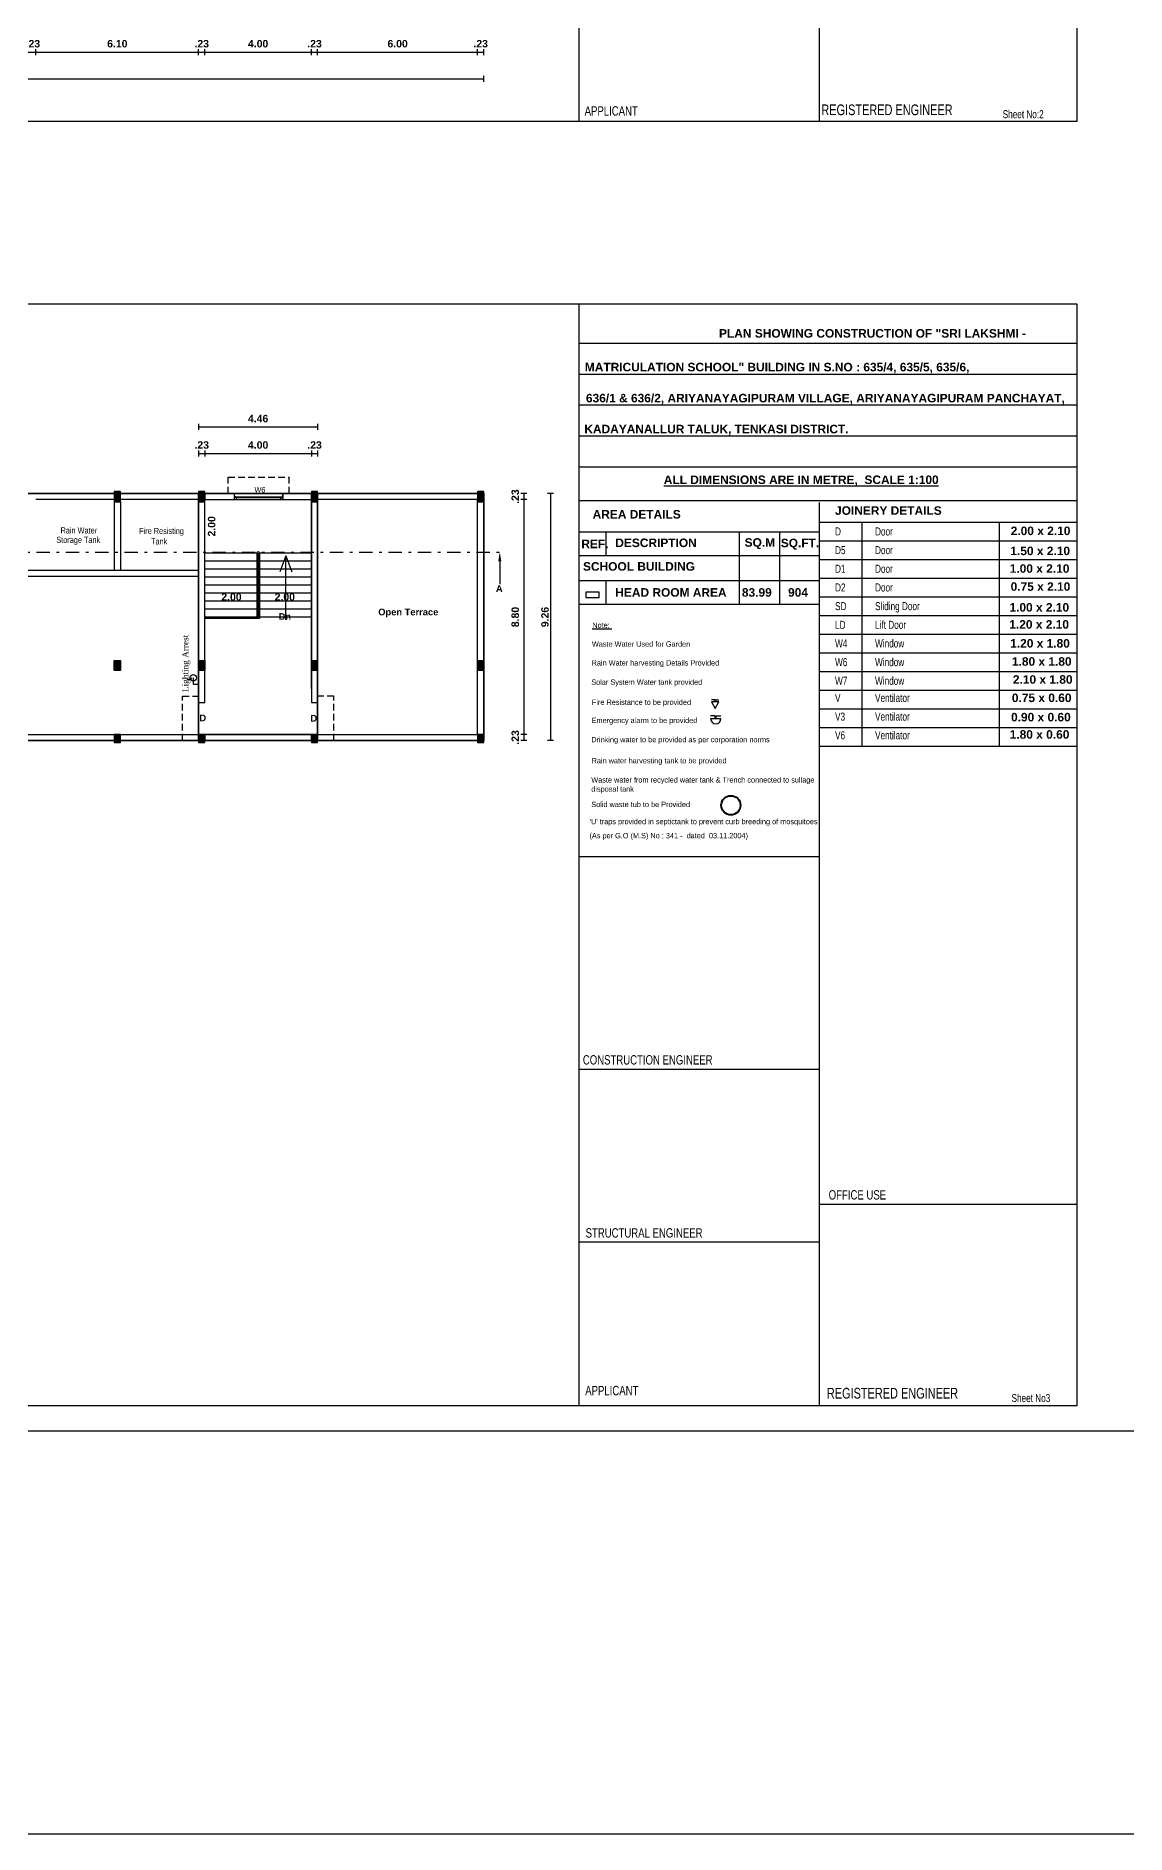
# Model space of a CAD drawing. Header units: metres. Extents: x 0 to 602, y 0 to 196.
# Drawn here: x 348.5 to 389.4, y 0 to 67.4 of the extents above; entities that cross this region are included whole.
import ezdxf
from ezdxf.enums import TextEntityAlignment as Align

# ---------------------------------------------------------------- set-up
doc = ezdxf.new("R2010")
doc.units = ezdxf.units.M
doc.header["$MEASUREMENT"] = 0
doc.linetypes.add('DASHDOT2', pattern=[0.5, 0.25, -0.125, 0, -0.125])
doc.linetypes.add('HIDDEN', pattern=[0.375, 0.25, -0.125])
doc.layers.add('BLK_1_FLR_2_ROOF_AREA', color=7, linetype='Continuous', lineweight=30)
doc.layers.add('BLK_1_STAIR_HEADROOM', color=7, linetype='Continuous', lineweight=35)
doc.styles.add('.3', font='GILC____.TTF', dxfattribs={"height": 0.3})
doc.styles.add('.35', font='GILC____.TTF', dxfattribs={"height": 0.35})
doc.styles.add('Ar Bold', font='arialbd.ttf')
doc.styles.add('ROMANTIC', font='romantic.ttf')
doc.styles.get("Standard").update_dxf_attribs({"font": 'swissc.ttf', "height": 0.23})
doc.styles.add('style BOLD', font='arialbd.ttf')
doc.dimstyles.new('~dimensions', dxfattribs={"dimtxt": 0.28, "dimasz": 0.17, "dimexe": 0.05, "dimexo": 0.0625, "dimgap": 0.06, "dimtad": 1, "dimzin": 4, "dimdsep": 46, "dimtxsty": 'Ar Bold', "dimcen": 0.09, "dimse1": 1, "dimse2": 1, "dimsd1": 1, "dimsd2": 1, "dimclrt": 4, "dimadec": 0, "dimazin": 0, "dimtfac": 1, "dimtix": 1, "dimtofl": 0, "dimtmove": 2, "dimatfit": 3, "dimfxl": 0, "dimtolj": 1, "dimtzin": 0, "dimarcsym": 0})

# ---------------------------------------------------------------- blocks, each defined once
blk = doc.blocks.new('*D986')
at = {"layer": 'Defpoints', "color": 0, "linetype": 'Continuous', "lineweight": 30}
for p in [(348.282, 66.921), (348.512, 66.921), (348.512, 66.921)]:
    blk.add_point(p, dxfattribs=at)
at = {"color": 4, "linetype": 'Continuous', "insert": (348.397, 67.124), "char_height": 0.28, "attachment_point": 5, "style": 'Ar Bold'}
blk.add_mtext('\\A1;.23', dxfattribs=at)
blk = doc.blocks.new('*D987')
at = {"layer": 'Defpoints', "color": 0, "linetype": 'Continuous', "lineweight": 30}
for p in [(348.512, 66.921), (354.612, 66.921), (354.612, 66.921)]:
    blk.add_point(p, dxfattribs=at)
at = {"color": 4, "linetype": 'Continuous', "insert": (351.562, 67.124), "char_height": 0.28, "attachment_point": 5, "style": 'Ar Bold'}
blk.add_mtext('\\A1;6.10', dxfattribs=at)
blk = doc.blocks.new('*D988')
at = {"layer": 'Defpoints', "color": 0, "linetype": 'Continuous', "lineweight": 30}
for p in [(354.612, 66.921), (354.842, 66.921), (354.842, 66.921)]:
    blk.add_point(p, dxfattribs=at)
at = {"color": 4, "linetype": 'Continuous', "insert": (354.727, 67.124), "char_height": 0.28, "attachment_point": 5, "style": 'Ar Bold'}
blk.add_mtext('\\A1;.23', dxfattribs=at)
blk = doc.blocks.new('*D989')
at = {"layer": 'Defpoints', "color": 0, "linetype": 'Continuous', "lineweight": 30}
for p in [(354.842, 66.921), (358.842, 66.921), (358.842, 66.921)]:
    blk.add_point(p, dxfattribs=at)
at = {"color": 4, "linetype": 'Continuous', "insert": (356.842, 67.124), "char_height": 0.28, "attachment_point": 5, "style": 'Ar Bold'}
blk.add_mtext('\\A1;4.00', dxfattribs=at)
blk = doc.blocks.new('*D990')
at = {"layer": 'Defpoints', "color": 0, "linetype": 'Continuous', "lineweight": 30}
for p in [(358.842, 66.921), (359.072, 66.921), (359.072, 66.921)]:
    blk.add_point(p, dxfattribs=at)
at = {"color": 4, "linetype": 'Continuous', "insert": (358.957, 67.124), "char_height": 0.28, "attachment_point": 5, "style": 'Ar Bold'}
blk.add_mtext('\\A1;.23', dxfattribs=at)
blk = doc.blocks.new('*D997')
at = {"layer": 'Defpoints', "color": 0, "linetype": 'Continuous', "lineweight": 30}
for p in [(359.072, 66.921), (365.072, 66.921), (365.072, 66.921)]:
    blk.add_point(p, dxfattribs=at)
at = {"color": 4, "linetype": 'Continuous', "insert": (362.072, 67.124), "char_height": 0.28, "attachment_point": 5, "style": 'Ar Bold'}
blk.add_mtext('\\A1;6.00', dxfattribs=at)
blk = doc.blocks.new('*D998')
at = {"layer": 'Defpoints', "color": 0, "linetype": 'Continuous', "lineweight": 30}
for p in [(365.072, 66.921), (365.302, 66.921), (365.302, 66.921)]:
    blk.add_point(p, dxfattribs=at)
at = {"color": 4, "linetype": 'Continuous', "insert": (365.187, 67.124), "char_height": 0.28, "attachment_point": 5, "style": 'Ar Bold'}
blk.add_mtext('\\A1;.23', dxfattribs=at)
blk = doc.blocks.new('*D1002')
at = {"layer": 'Defpoints', "color": 0, "linetype": 'Continuous', "lineweight": 30}
for p in [(320.252, 65.921), (365.302, 65.921), (365.302, 65.921)]:
    blk.add_point(p, dxfattribs=at)
at = {"color": 4, "linetype": 'Continuous', "insert": (342.777, 66.124), "char_height": 0.28, "attachment_point": 5, "style": 'Ar Bold'}
blk.add_mtext('\\A1;45.05', dxfattribs=at)
blk = doc.blocks.new('ryhh')
at = {"color": 6}
for p, q in [((4074.28, -744.1), (4073.59, -744.1)), ((4074.26, -741.69), (4073.72, -741.69)), ((4074.26, -742), (4074.26, -741.69)), ((4074.28, -744.5), (4074.28, -744.1)), ((4074.31, -742), (4074.31, -741.69)), ((4074.31, -741.69), (4074.85, -741.69)), ((4074.45, -744.5), (4074.45, -744.1)), ((4074.45, -744.1), (4075.14, -744.1)), ((4073.59, -744.5), (4075.14, -744.5))]:
    blk.add_line(p, q, dxfattribs=at)
blk.add_lwpolyline([(4074.29, -742.98), (4074.85, -742), (4073.72, -742)], close=True, dxfattribs=at)
at = {"color": 6, "lineweight": 40}
blk.add_circle((4076.64, -757.49), 1.44, dxfattribs=at)
at = {"color": 6}
blk.add_arc((4074.37, -744.5), 0.775, 180, 0, dxfattribs=at)
for s, p in [('%%uNote: ', (4055.85, -730.88)), ('Waste Water Used for Garden', (4055.79, -733.71)), ('Rain Water harvesting Details Provided', (4055.75, -736.53)), ('Solar System Water tank provided', (4055.7, -739.42)), ('Fire Resistance to be provided', (4055.79, -742.43)), ('Emergency alarm to be provided', (4055.75, -745.16)), ('Drinking water to be provided as per corporation norms', (4055.7, -748.04)), ('Rain water harvesting tank to be provided', (4055.75, -751.2)), ('Waste water from recycled water tank & Trench connected to sullage ', (4055.7, -754.08)), ('disposal tank', (4055.7, -755.46)), ('Solid waste tub to be Provided', (4055.7, -757.76)), ("'U' traps provided in septictank to prevent curb breeding of mosquitoes", (4055.45, -760.33)), ('(As per G.O (M.S) No : 341 -  dated  03.11.2004)', (4055.43, -762.44))]:
    blk.add_text(s, height=0.8).set_placement(p)
blk = doc.blocks.new('*D1132')
at = {"layer": 'Defpoints', "color": 0, "linetype": 'Continuous', "lineweight": 30}
for p in [(354.612, 51.875), (354.842, 51.875), (354.842, 51.875)]:
    blk.add_point(p, dxfattribs=at)
at = {"color": 4, "linetype": 'Continuous', "insert": (354.727, 52.078), "char_height": 0.28, "attachment_point": 5, "style": 'Ar Bold'}
blk.add_mtext('\\A1;.23', dxfattribs=at)
blk = doc.blocks.new('*D1133')
at = {"layer": 'Defpoints', "color": 0, "linetype": 'Continuous', "lineweight": 30}
for p in [(354.842, 51.875), (358.842, 51.875), (358.842, 51.875)]:
    blk.add_point(p, dxfattribs=at)
at = {"color": 4, "linetype": 'Continuous', "insert": (356.842, 52.078), "char_height": 0.28, "attachment_point": 5, "style": 'Ar Bold'}
blk.add_mtext('\\A1;4.00', dxfattribs=at)
blk = doc.blocks.new('*D1134')
at = {"layer": 'Defpoints', "color": 0, "linetype": 'Continuous', "lineweight": 30}
for p in [(358.842, 51.875), (359.072, 51.875), (359.072, 51.875)]:
    blk.add_point(p, dxfattribs=at)
at = {"color": 4, "linetype": 'Continuous', "insert": (358.957, 52.078), "char_height": 0.28, "attachment_point": 5, "style": 'Ar Bold'}
blk.add_mtext('\\A1;.23', dxfattribs=at)
blk = doc.blocks.new('*D1135')
at = {"layer": 'Defpoints', "color": 0, "linetype": 'Continuous', "lineweight": 30}
for p in [(354.612, 52.866), (354.612, 52.76), (359.072, 52.76)]:
    blk.add_point(p, dxfattribs=at)
at = {"color": 4, "linetype": 'Continuous', "insert": (356.842, 53.069), "char_height": 0.28, "attachment_point": 5, "style": 'Ar Bold'}
blk.add_mtext('\\A1;4.46', dxfattribs=at)
blk = doc.blocks.new('*D1136')
at = {"layer": 'Defpoints', "color": 0, "linetype": 'Continuous', "lineweight": 30}
for p in [(366.687, 41.23), (366.687, 41.23), (366.687, 41)]:
    blk.add_point(p, dxfattribs=at)
at = {"color": 4, "linetype": 'Continuous', "insert": (366.484, 41.115), "char_height": 0.28, "attachment_point": 5, "rotation": 90, "style": 'Ar Bold'}
blk.add_mtext('\\A1;.23', dxfattribs=at)
blk = doc.blocks.new('*D1137')
at = {"layer": 'Defpoints', "color": 0, "linetype": 'Continuous', "lineweight": 30}
for p in [(366.687, 50.03), (366.687, 50.03), (366.687, 41.23)]:
    blk.add_point(p, dxfattribs=at)
at = {"color": 4, "linetype": 'Continuous', "insert": (366.483, 45.63), "char_height": 0.28, "attachment_point": 5, "rotation": 90, "style": 'Ar Bold'}
blk.add_mtext('\\A1;8.80', dxfattribs=at)
blk = doc.blocks.new('*D1138')
at = {"layer": 'Defpoints', "color": 0, "linetype": 'Continuous', "lineweight": 30}
for p in [(366.687, 50.26), (366.687, 50.26), (366.687, 50.03)]:
    blk.add_point(p, dxfattribs=at)
at = {"color": 4, "linetype": 'Continuous', "insert": (366.484, 50.145), "char_height": 0.28, "attachment_point": 5, "rotation": 90, "style": 'Ar Bold'}
blk.add_mtext('\\A1;.23', dxfattribs=at)
blk = doc.blocks.new('*D1139')
at = {"layer": 'Defpoints', "color": 0, "linetype": 'Continuous', "lineweight": 30}
for p in [(367.802, 50.26), (367.802, 41), (367.802, 41)]:
    blk.add_point(p, dxfattribs=at)
at = {"color": 4, "linetype": 'Continuous', "insert": (367.598, 45.63), "char_height": 0.28, "attachment_point": 5, "rotation": 90, "style": 'Ar Bold'}
blk.add_mtext('\\A1;9.26', dxfattribs=at)
blk = doc.blocks.new('*D1149')
at = {"layer": 'Defpoints', "color": 0, "linetype": 'Continuous', "lineweight": 30}
for p in [(356.842, 46.44), (358.842, 46.44), (358.842, 46.178)]:
    blk.add_point(p, dxfattribs=at)
at = {"color": 4, "linetype": 'Continuous', "insert": (357.842, 46.381), "char_height": 0.28, "attachment_point": 5, "style": 'Ar Bold'}
blk.add_mtext('\\A1;2.00', dxfattribs=at)
blk = doc.blocks.new('*D1150')
at = {"layer": 'Defpoints', "color": 0, "linetype": 'Continuous', "lineweight": 30}
for p in [(354.842, 46.67), (356.842, 46.67), (356.842, 46.178)]:
    blk.add_point(p, dxfattribs=at)
at = {"color": 4, "linetype": 'Continuous', "insert": (355.842, 46.381), "char_height": 0.28, "attachment_point": 5, "style": 'Ar Bold'}
blk.add_mtext('\\A1;2.00', dxfattribs=at)
blk = doc.blocks.new('*D1151')
at = {"layer": 'Defpoints', "color": 0, "linetype": 'Continuous', "lineweight": 30}
for p in [(355.302, 50.03), (355.498, 50.03), (355.498, 48.03)]:
    blk.add_point(p, dxfattribs=at)
at = {"color": 4, "linetype": 'Continuous', "insert": (355.099, 49.03), "char_height": 0.28, "attachment_point": 5, "rotation": 90, "style": 'Ar Bold'}
blk.add_mtext('\\A1;2.00', dxfattribs=at)

msp = doc.modelspace()

# ---------------------------------------------------------------- hatches: boundary and pattern name
at = {"linetype": 'Continuous', "ltscale": 0.1}
h = msp.add_hatch(color=8, dxfattribs=at)
h.dxf.hatch_style = 1
h.paths.add_polyline_path([(351.447, 50.335), (351.447, 49.955), (351.677, 49.955), (351.677, 50.335)])
h = msp.add_hatch(color=8, dxfattribs=at)
h.dxf.hatch_style = 1
h.paths.add_polyline_path([(354.612, 50.335), (354.612, 49.955), (354.842, 49.955), (354.842, 50.335)])
h = msp.add_hatch(color=8, dxfattribs=at)
h.dxf.hatch_style = 1
h.paths.add_polyline_path([(358.842, 50.335), (358.842, 49.955), (359.072, 49.955), (359.072, 50.335)])
h = msp.add_hatch(color=8, dxfattribs=at)
h.dxf.hatch_style = 1
h.paths.add_polyline_path([(365.072, 50.335), (365.072, 49.955), (365.302, 49.955), (365.302, 50.335)])
h = msp.add_hatch(color=8, dxfattribs=at)
h.dxf.hatch_style = 1
h.paths.add_polyline_path([(351.447, 43.625), (351.447, 44.005), (351.677, 44.005), (351.677, 43.625)])
h = msp.add_hatch(color=8, dxfattribs=at)
h.dxf.hatch_style = 1
h.paths.add_polyline_path([(354.612, 43.625), (354.612, 44.005), (354.842, 44.005), (354.842, 43.625)])
h = msp.add_hatch(color=8, dxfattribs=at)
h.dxf.hatch_style = 1
h.paths.add_polyline_path([(358.842, 43.625), (358.842, 44.005), (359.072, 44.005), (359.072, 43.625)])
h = msp.add_hatch(color=8, dxfattribs=at)
h.dxf.hatch_style = 1
h.paths.add_polyline_path([(365.072, 43.625), (365.072, 44.005), (365.302, 44.005), (365.302, 43.625)])
h = msp.add_hatch(color=8, dxfattribs=at)
h.dxf.hatch_style = 1
h.paths.add_polyline_path([(351.447, 41.23), (351.447, 40.93), (351.677, 40.93), (351.677, 41.23)])
h = msp.add_hatch(color=8, dxfattribs=at)
h.dxf.hatch_style = 1
h.paths.add_polyline_path([(354.612, 41.23), (354.612, 40.93), (354.842, 40.93), (354.842, 41.23)])
h = msp.add_hatch(color=8, dxfattribs=at)
h.dxf.hatch_style = 1
h.paths.add_polyline_path([(358.842, 41.23), (358.842, 40.93), (359.072, 40.93), (359.072, 41.23)])
h = msp.add_hatch(color=8, dxfattribs=at)
h.dxf.hatch_style = 1
h.paths.add_polyline_path([(365.072, 41.23), (365.072, 40.93), (365.302, 40.93), (365.302, 41.23)])

# ---------------------------------------------------------------- linework, layer by layer
at = {"color": 5}
for p, q in [((368.884, 64.21), (368.884, 139.094)), ((377.884, 64.21), (377.884, 131.645)), ((368.884, 16.054), (368.884, 57.376)), ((368.884, 50.002), (387.534, 50.002)), ((377.884, 50.002), (386.884, 50.002)), ((377.884, 50.002), (386.884, 50.002)), ((377.884, 16.054), (377.884, 49.927)), ((368.884, 36.645), (377.884, 36.645)), ((368.884, 28.68), (377.884, 28.68)), ((377.884, 23.619), (387.534, 23.619)), ((368.884, 22.208), (377.884, 22.208))]:
    msp.add_line(p, q, dxfattribs=at)
at = {"linetype": 'Continuous'}
for p, q in [((306.612, 66.806), (365.302, 66.806)), ((348.512, 66.691), (348.512, 66.921)), ((354.612, 66.691), (354.612, 66.921)), ((354.842, 66.691), (354.842, 66.921)), ((358.842, 66.691), (358.842, 66.921)), ((359.072, 66.691), (359.072, 66.921)), ((365.072, 66.691), (365.072, 66.921)), ((365.302, 66.691), (365.302, 66.921)), ((306.612, 65.806), (365.302, 65.806)), ((365.302, 65.691), (365.302, 65.921)), ((354.612, 52.875), (354.612, 52.645)), ((354.612, 52.76), (359.072, 52.76)), ((359.072, 52.875), (359.072, 52.645)), ((354.612, 51.875), (354.612, 51.645)), ((354.612, 51.76), (359.072, 51.76)), ((354.842, 51.875), (354.842, 51.645)), ((358.842, 51.875), (358.842, 51.645)), ((359.072, 51.875), (359.072, 51.645)), ((366.917, 50.26), (366.687, 50.26)), ((366.917, 50.03), (366.687, 50.03)), ((366.802, 50.26), (366.802, 41)), ((367.917, 50.26), (367.687, 50.26)), ((367.802, 50.26), (367.802, 41)), ((354.612, 42.43), (354.612, 41.23)), ((359.072, 42.43), (359.072, 41.23)), ((366.917, 41.23), (366.687, 41.23)), ((366.917, 41), (366.687, 41)), ((367.917, 41), (367.687, 41))]:
    msp.add_line(p, q, dxfattribs=at)
at = {"color": 6}
for p, q in [((368.884, 55.9), (387.534, 55.9)), ((368.884, 54.74), (387.534, 54.74)), ((368.884, 53.581), (387.534, 53.581)), ((368.884, 52.421), (387.534, 52.421)), ((368.884, 51.261), (387.534, 51.261)), ((369.884, 48.827), (369.884, 47.934)), ((374.884, 48.827), (374.884, 46.109)), ((376.384, 48.827), (376.384, 46.109)), ((379.473, 49.188), (379.473, 40.788)), ((384.623, 49.188), (384.623, 40.788)), ((368.884, 47.934), (377.884, 47.934)), ((377.884, 48.488), (387.534, 48.488)), ((377.884, 48.488), (387.534, 48.488)), ((377.884, 47.788), (387.534, 47.788)), ((368.884, 47.004), (377.884, 47.004)), ((368.884, 47.004), (377.884, 47.004)), ((369.884, 47.004), (369.884, 46.109)), ((377.884, 47.088), (387.534, 47.088)), ((368.884, 46.109), (377.884, 46.109)), ((377.884, 46.388), (387.534, 46.388)), ((377.884, 45.688), (387.534, 45.688)), ((377.884, 44.988), (387.534, 44.988)), ((377.884, 44.288), (387.534, 44.288)), ((377.884, 43.588), (387.534, 43.588)), ((377.884, 42.888), (387.534, 42.888)), ((377.884, 42.188), (387.534, 42.188)), ((377.884, 41.488), (387.534, 41.488))]:
    msp.add_line(p, q, dxfattribs=at)
at = {"linetype": 'HIDDEN'}
for p, q in [((355.723, 50.26), (355.723, 50.87)), ((355.723, 50.87), (358.003, 50.87)), ((358.003, 50.26), (358.003, 50.87)), ((355.953, 50.26), (355.723, 50.26)), ((357.773, 50.26), (358.003, 50.26))]:
    msp.add_line(p, q, dxfattribs=at)
at = {"linetype": 'Continuous', "ltscale": 0.1}
for p, q in [((354.842, 50.26), (306.612, 50.26)), ((354.612, 50.03), (348.512, 50.03)), ((354.612, 42.43), (354.612, 50.03)), ((354.842, 42.43), (354.842, 50.26)), ((354.842, 42.43), (354.842, 50.26)), ((358.842, 42.94), (358.842, 50.03)), ((365.072, 50.26), (359.072, 50.26)), ((365.072, 50.03), (359.072, 50.03)), ((359.072, 42.94), (359.072, 50.03)), ((365.302, 41), (365.302, 50.26)), ((356.792, 48.03), (354.842, 48.03)), ((356.792, 48.03), (356.792, 45.93)), ((356.842, 48.03), (356.842, 45.93)), ((358.842, 48.03), (356.892, 48.03)), ((356.892, 48.03), (356.892, 45.58)), ((357.879, 47.925), (357.658, 47.325)), ((357.879, 45.525), (357.879, 47.925)), ((357.879, 47.925), (358.101, 47.325)), ((356.792, 47.73), (354.842, 47.73)), ((356.792, 47.43), (354.842, 47.43)), ((358.842, 47.73), (356.892, 47.73)), ((358.842, 47.43), (356.892, 47.43)), ((356.792, 47.13), (354.842, 47.13)), ((356.792, 46.83), (354.842, 46.83)), ((356.792, 46.53), (354.842, 46.53)), ((358.842, 47.13), (356.892, 47.13)), ((358.842, 46.83), (356.892, 46.83)), ((358.842, 46.53), (356.892, 46.53)), ((356.792, 46.23), (354.842, 46.23)), ((356.792, 45.93), (354.842, 45.93)), ((356.792, 45.93), (356.792, 45.63)), ((356.842, 45.93), (356.842, 45.63)), ((358.842, 46.23), (356.892, 46.23)), ((358.842, 45.93), (356.892, 45.93)), ((356.842, 45.63), (354.842, 45.63)), ((356.892, 45.58), (354.842, 45.58)), ((358.842, 45.63), (356.892, 45.63)), ((354.612, 43.625), (354.612, 43.7)), ((354.842, 43.625), (354.842, 43.7)), ((354.842, 43.625), (354.842, 43.7)), ((358.842, 43.625), (358.842, 43.7)), ((359.072, 43.625), (359.072, 43.7)), ((365.072, 43.625), (365.072, 43.7)), ((365.302, 43.625), (365.302, 43.7)), ((358.842, 42.43), (359.072, 42.43)), ((315.722, 41.23), (358.842, 41.23)), ((354.842, 41), (354.842, 41.23)), ((354.842, 41), (354.842, 41.23)), ((359.072, 41), (359.072, 41.23)), ((365.302, 41), (365.302, 41.23)), ((315.952, 41), (358.842, 41))]:
    msp.add_line(p, q, dxfattribs=at)
for p, q in [((351.447, 49.955), (351.447, 47.379)), ((351.677, 49.955), (351.677, 47.379)), ((355.953, 50.26), (357.773, 50.26)), ((355.953, 50.03), (355.953, 50.26)), ((356.003, 50.13), (355.953, 50.13)), ((355.953, 50.03), (357.773, 50.03)), ((356.003, 50.13), (357.723, 50.13)), ((356.003, 50.1), (356.003, 50.13)), ((356.033, 50.1), (356.003, 50.1)), ((357.693, 50.1), (356.033, 50.1)), ((356.033, 50.03), (356.033, 50.1)), ((357.693, 50.1), (357.723, 50.1)), ((357.693, 50.03), (357.693, 50.1)), ((357.723, 50.1), (357.723, 50.13)), ((357.723, 50.13), (357.773, 50.13)), ((357.773, 50.03), (357.773, 50.26)), ((354.612, 47.379), (342.182, 47.379)), ((354.612, 47.149), (342.182, 47.149)), ((369.634, 46.568), (369.134, 46.568)), ((369.134, 46.568), (369.134, 46.368)), ((369.634, 46.368), (369.634, 46.568)), ((369.134, 46.368), (369.634, 46.368)), ((354.41, 43.352), (354.41, 43.11)), ((354.41, 43.11), (354.612, 43.11))]:
    msp.add_line(p, q)
at = {"color": 3}
for p, q in [((368.884, 48.827), (377.884, 48.827)), ((377.884, 49.188), (387.534, 49.188))]:
    msp.add_line(p, q, dxfattribs=at)
at = {"color": 71, "linetype": 'DASHDOT2', "ltscale": 2}
msp.add_line((305.629, 48.064), (365.902, 48.064), dxfattribs=at)
at = {"color": 5, "linetype": 'Continuous', "ltscale": 0.1}
msp.add_line((377.884, 40.788), (387.534, 40.788), dxfattribs=at)
at = {"linetype": 'Continuous', "lineweight": 30}
for points in [[(0, 196.3), (482.573, 196.3), (482.573, 0), (0, 0)], [(295.487, 189.801), (471.273, 189.801), (471.273, 15.108), (295.487, 15.108)]]:
    msp.add_lwpolyline(points, close=True, dxfattribs=at)
at = {"color": 5}
msp.add_lwpolyline([(387.534, 64.21), (303.031, 64.21), (303.031, 139.094), (387.534, 139.094)], close=True, dxfattribs=at)
at = {"color": 5, "linetype": 'Continuous'}
msp.add_lwpolyline([(303.031, 57.376), (387.534, 57.376), (387.534, 16.054), (303.031, 16.054)], close=True, dxfattribs=at)
at = {"color": 5, "linetype": 'Continuous', "ltscale": 0.1}
for points in [[(351.447, 50.335), (351.447, 49.955), (351.677, 49.955), (351.677, 50.335)], [(354.612, 50.335), (354.612, 49.955), (354.842, 49.955), (354.842, 50.335)], [(358.842, 50.335), (358.842, 49.955), (359.072, 49.955), (359.072, 50.335)], [(365.072, 50.335), (365.072, 49.955), (365.302, 49.955), (365.302, 50.335)], [(351.447, 43.625), (351.447, 44.005), (351.677, 44.005), (351.677, 43.625)], [(354.612, 43.625), (354.612, 44.005), (354.842, 44.005), (354.842, 43.625)], [(358.842, 43.625), (358.842, 44.005), (359.072, 44.005), (359.072, 43.625)], [(365.072, 43.625), (365.072, 44.005), (365.302, 44.005), (365.302, 43.625)], [(351.447, 41.23), (351.447, 40.93), (351.677, 40.93), (351.677, 41.23)], [(354.612, 41.23), (354.612, 40.93), (354.842, 40.93), (354.842, 41.23)], [(358.842, 41.23), (358.842, 40.93), (359.072, 40.93), (359.072, 41.23)], [(365.072, 41.23), (365.072, 40.93), (365.302, 40.93), (365.302, 41.23)]]:
    msp.add_lwpolyline(points, close=True, dxfattribs=at)
at = {"color": 1, "linetype": 'Continuous', "ltscale": 0.1}
for points in [[(354.842, 49.955), (354.612, 49.955), (354.612, 42.43), (354.842, 42.43)], [(355.953, 50.26), (355.723, 50.26), (354.842, 50.26), (354.842, 50.03), (355.953, 50.03)], [(358.842, 50.26), (357.773, 50.26), (357.773, 50.03), (358.842, 50.03)], [(359.072, 49.955), (358.842, 49.955), (358.842, 44.005), (359.072, 44.005)], [(359.072, 43.625), (358.842, 43.625), (358.842, 42.43), (359.072, 42.43)]]:
    msp.add_lwpolyline(points, close=True, dxfattribs=at)
at = {"linetype": 'Continuous', "ltscale": 0.1}
for points in [[(359.072, 41.23), (365.072, 41.23), (365.072, 50.03)], [(359.072, 41), (365.302, 41), (365.302, 50.03)]]:
    msp.add_lwpolyline(points, dxfattribs=at)
at = {"color": 1}
msp.add_lwpolyline([(365.902, 47.714), (365.902, 46.864)], dxfattribs=at)
at = {"linetype": 'HIDDEN'}
for points in [[(354.612, 41), (354.002, 41), (354.002, 42.66), (354.002, 42.66), (354.612, 42.66)], [(359.072, 41), (359.682, 41), (359.682, 42.66), (359.682, 42.66), (359.072, 42.66)]]:
    msp.add_lwpolyline(points, dxfattribs=at)
at = {"color": 1, "linetype": 'Continuous'}
msp.add_lwpolyline([(358.842, 41.23), (354.842, 41.23), (354.842, 41), (358.842, 41)], close=True, dxfattribs=at)
msp.add_circle((354.41, 43.352), 0.12)
at = {"linetype": 'Continuous', "ltscale": 0.1}
msp.add_arc((356.842, 48.03), 0.05, 0, 180, dxfattribs=at)
at = {"ltscale": 3}
msp.add_arc((354.242, 43.413), 0.127, 238.05101, 336.06254, dxfattribs=at)
at = {"color": 1}
msp.add_solid([(365.844, 47.714), (365.902, 48.064), (365.96, 47.714)], dxfattribs=at)
at = {"layer": 'BLK_1_FLR_2_ROOF_AREA', "color": 26, "linetype": 'Continuous', "ltscale": 0.25}
msp.add_lwpolyline([(306.612, 50.26), (365.302, 50.26), (365.302, 41), (315.952, 41), (315.952, 38.5), (320.252, 38.5), (320.252, 31.45), (315.952, 31.45), (316.002, 20.15), (306.612, 20.15)], close=True, dxfattribs=at)
at = {"layer": 'BLK_1_STAIR_HEADROOM', "color": 148, "linetype": 'Continuous'}
msp.add_lwpolyline([(359.072, 50.26), (354.612, 50.26), (354.612, 41), (359.072, 41)], close=True, dxfattribs=at)

# ---------------------------------------------------------------- block references
at = {"xscale": 0.25, "yscale": 0.25, "zscale": 0.25}
msp.add_blockref('ryhh', (-644.592, 227.944), dxfattribs=at)

# ---------------------------------------------------------------- texts
for s, height, style, p in [('APPLICANT', 0.35, '.35', (369.084, 64.431)), ('REGISTERED ENGINEER', 0.4, '.35', (377.959, 64.447)), ('Sheet No:2', 0.3, '.35', (384.758, 64.333)), ('PLAN SHOWING CONSTRUCTION OF "SRI LAKSHMI -', 0.32, 'style BOLD', (374.122, 56.106)), ('  MATRICULATION SCHOOL" BUILDING IN S.NO : 635/4, 635/5, 635/6, ', 0.32, 'style BOLD', (368.843, 54.841)), (' 636/1 & 636/2, ARIYANAYAGIPURAM VILLAGE, ARIYANAYAGIPURAM PANCHAYAT,', 0.32, 'style BOLD', (369.009, 53.678)), ('KADAYANALLUR TALUK, TENKASI DISTRICT.', 0.32, 'style BOLD', (369.073, 52.518)), ('%%UALL DIMENSIONS ARE IN METRE,  SCALE 1:100', 0.32, 'style BOLD', (372.051, 50.616)), ('AREA DETAILS ', 0.32, 'style BOLD', (369.384, 49.322)), ('JOINERY DETAILS', 0.32, 'style BOLD', (378.473, 49.462)), ('DESCRIPTION', 0.32, 'style BOLD', (370.234, 48.252)), ('D', 0.3, '.3', (378.473, 48.688)), ('Door', 0.3, '.3', (379.973, 48.688)), ('2.00 x 2.10', 0.32, 'style BOLD', (385.06, 48.701)), ('REF.', 0.32, 'style BOLD', (368.961, 48.21)), ('D5', 0.3, '.3', (378.473, 47.988)), ('Door', 0.3, '.3', (379.973, 47.988)), ('1.50 x 2.10', 0.32, 'style BOLD', (385.046, 47.95)), ('SCHOOL BUILDING', 0.32, 'style BOLD', (369.023, 47.367)), ('D1', 0.3, '.3', (378.473, 47.288)), ('Door', 0.3, '.3', (379.973, 47.288)), ('1.00 x 2.10', 0.32, 'style BOLD', (385.023, 47.288)), ('A', 0.25, 'Ar Bold', (365.756, 46.572)), ('HEAD ROOM AREA', 0.32, 'style BOLD', (370.234, 46.392)), ('D2', 0.3, '.3', (378.473, 46.588)), ('Door', 0.3, '.3', (379.973, 46.588)), ('0.75 x 2.10', 0.32, 'style BOLD', (385.057, 46.613)), ('Open Terrace', 0.25, 'Ar Bold', (361.346, 45.693)), ('SD', 0.3, '.3', (378.473, 45.888)), ('Sliding Door', 0.3, '.3', (379.973, 45.888)), ('1.00 x 2.10', 0.32, 'style BOLD', (385.012, 45.832)), ('Dn', 0.25, 'Ar Bold', (357.61, 45.525)), ('LD', 0.3, '.3', (378.473, 45.188)), ('Lift Door', 0.3, '.3', (379.973, 45.188)), ('1.20 x 2.10', 0.32, 'style BOLD', (385.007, 45.193)), ('W4', 0.3, '.3', (378.473, 44.488)), ('Window', 0.3, '.3', (379.973, 44.488)), ('1.20 x 1.80', 0.32, 'style BOLD', (385.04, 44.483)), ('W6', 0.3, '.3', (378.473, 43.788)), ('Window', 0.3, '.3', (379.973, 43.788)), ('1.80 x 1.80', 0.32, 'style BOLD', (385.105, 43.803)), ('W7', 0.3, '.3', (378.473, 43.088)), ('Window', 0.3, '.3', (379.973, 43.088)), ('2.10 x 1.80', 0.32, 'style BOLD', (385.141, 43.128)), ('V', 0.3, '.3', (378.473, 42.446)), ('Ventilator', 0.3, '.3', (379.973, 42.446)), ('0.75 x 0.60', 0.32, 'style BOLD', (385.102, 42.441)), ('D', 0.25, 'Ar Bold', (354.641, 41.72)), ('D', 0.25, 'Ar Bold', (358.803, 41.709)), ('V3', 0.3, '.3', (378.473, 41.746)), ('Ventilator', 0.3, '.3', (379.973, 41.746)), ('0.90 x 0.60', 0.32, 'style BOLD', (385.072, 41.716)), ('V6', 0.3, '.3', (378.473, 41.046)), ('Ventilator', 0.3, '.3', (379.973, 41.046)), ('1.80 x 0.60', 0.32, 'style BOLD', (385.022, 41.067)), ('CONSTRUCTION ENGINEER', 0.35, '.35', (369.017, 28.852)), ('OFFICE USE', 0.35, '.35', (378.234, 23.79)), ('STRUCTURAL ENGINEER', 0.35, '.35', (369.12, 22.364)), ('APPLICANT', 0.35, '.35', (369.106, 16.453)), ('REGISTERED ENGINEER', 0.4, '.35', (378.166, 16.328)), ('Sheet No3', 0.3, '.35', (385.089, 16.196))]:
    msp.add_text(s, height=height, dxfattribs=dict(style=style)).set_placement(p)
for s, height, p in [('W6', 0.2, (356.704, 50.3)), ('Storage Tank', 0.23, (349.275, 48.409)), ('Rain Water', 0.23, (349.434, 48.762)), ('Fire Resisting', 0.23, (352.382, 48.743)), ('Tank', 0.23, (352.826, 48.351))]:
    msp.add_text(s, height=height).set_placement(p)
at = {"style": 'style BOLD'}
for s, p in [('SQ.M', (376.226, 48.265)), ('SQ.FT.', (377.879, 48.246)), ('83.99', (376.099, 46.392)), ('904', (377.457, 46.392))]:
    msp.add_text(s, height=0.32, dxfattribs=at).set_placement(p, align=Align.RIGHT)
at = {"insert": (354.148, 43.89), "char_height": 0.23, "attachment_point": 5, "rotation": 90, "style": 'ROMANTIC'}
msp.add_mtext('Lighting Arrest', dxfattribs=at)

# ---------------------------------------------------------------- dimensions: what is measured, and where the dimension line sits
at = {"linetype": 'Continuous'}
for base, p1, p2, angle, picture, middle in [((348.512, 66.921), (348.282, 66.921), (348.512, 66.921), 180, '*D986', (348.397, 67.124)), ((354.612, 66.921), (348.512, 66.921), (354.612, 66.921), 180, '*D987', (351.562, 67.124)), ((354.842, 66.921), (354.612, 66.921), (354.842, 66.921), 180, '*D988', (354.727, 67.124)), ((358.842, 66.921), (354.842, 66.921), (358.842, 66.921), 180, '*D989', (356.842, 67.124)), ((359.072, 66.921), (358.842, 66.921), (359.072, 66.921), 180, '*D990', (358.957, 67.124)), ((365.072, 66.921), (359.072, 66.921), (365.072, 66.921), 180, '*D997', (362.072, 67.124)), ((365.302, 66.921), (365.072, 66.921), (365.302, 66.921), 180, '*D998', (365.187, 67.124)), ((365.302, 65.921), (320.252, 65.921), (365.302, 65.921), 180, '*D1002', (342.777, 66.124)), ((358.842, 51.875), (354.842, 51.875), (358.842, 51.875), 180, '*D1133', (356.842, 52.078)), ((359.072, 51.875), (358.842, 51.875), (359.072, 51.875), 180, '*D1134', (358.957, 52.078)), ((366.687, 50.26), (366.687, 50.03), (366.687, 50.26), 270, '*D1138', (366.484, 50.145)), ((366.687, 50.03), (366.687, 41.23), (366.687, 50.03), 270, '*D1137', (366.483, 45.63))]:
    dim = msp.add_linear_dim(base=base, p1=p1, p2=p2, angle=angle, dimstyle='~dimensions', dxfattribs=at)
    dim.commit()
    dim.dimension.update_dxf_attribs({"geometry": picture, "text_midpoint": middle})
for p1, p2, distance, picture, middle in [((359.072, 52.76), (354.612, 52.76), -0.106, '*D1135', (356.842, 53.069)), ((354.612, 51.875), (354.842, 51.875), 0, '*D1132', (354.727, 52.078)), ((355.498, 48.03), (355.498, 50.03), 0.197, '*D1151', (355.099, 49.03)), ((367.802, 50.26), (367.802, 41), 0, '*D1139', (367.598, 45.63)), ((354.842, 46.67), (356.842, 46.67), -0.492, '*D1150', (355.842, 46.381)), ((356.842, 46.44), (358.842, 46.44), -0.262, '*D1149', (357.842, 46.381)), ((366.687, 41), (366.687, 41.23), 0, '*D1136', (366.484, 41.115))]:
    dim = msp.add_aligned_dim(p1=p1, p2=p2, distance=distance, dimstyle='~dimensions', dxfattribs=at)
    dim.commit()
    dim.dimension.update_dxf_attribs({"geometry": picture, "text_midpoint": middle})

doc.saveas('drawing.dxf')
